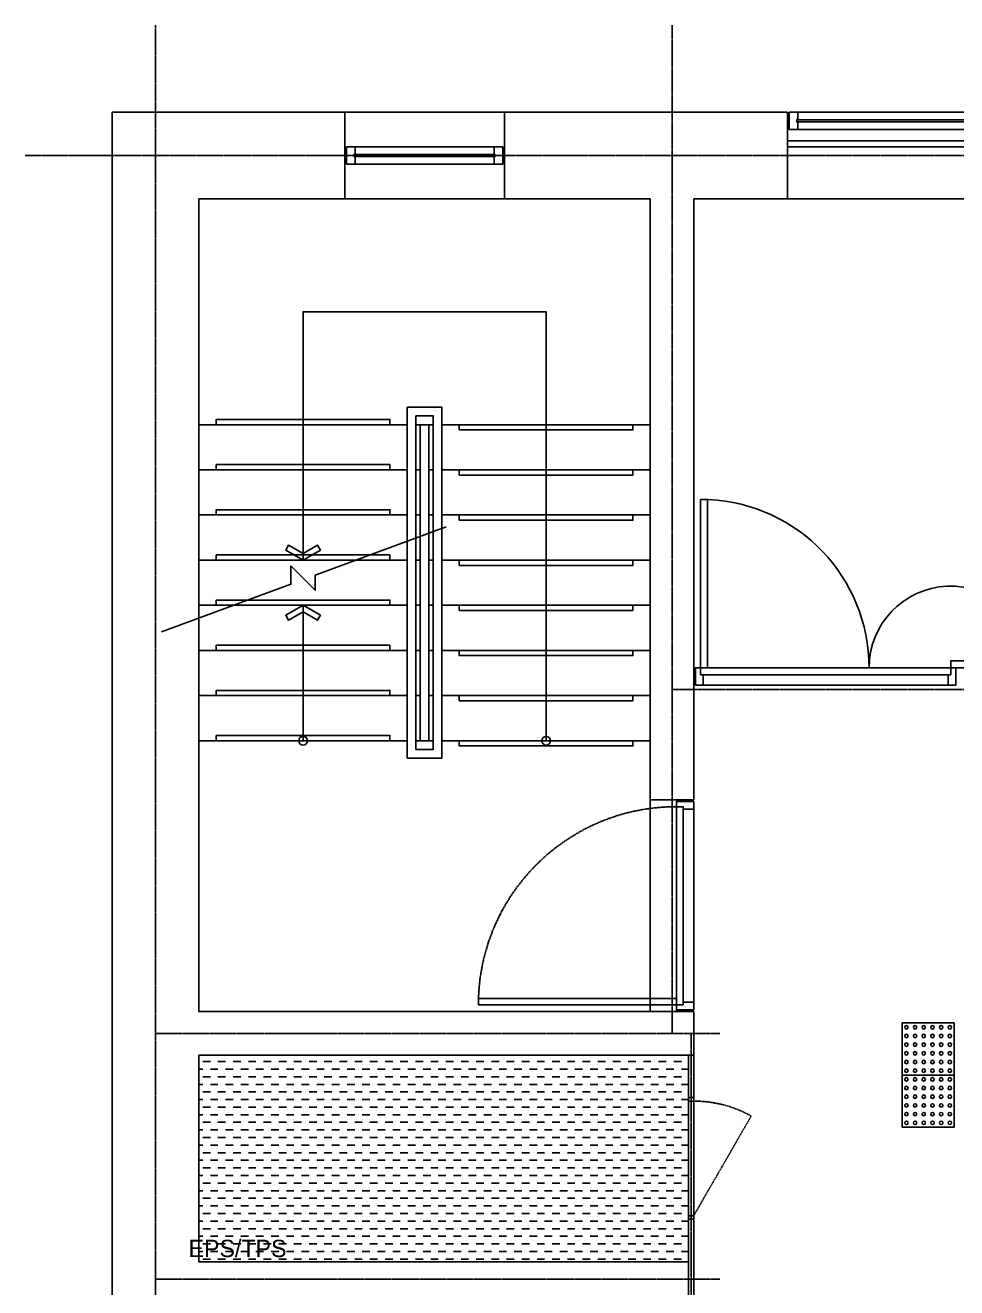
# Model space of a CAD drawing. Header units: millimetres. Extents: x 18456 to 179493, y -203649 to 469211.
# Drawn here: x 109865 to 115230, y -175089 to -167819 of the extents above; entities that cross this region are included whole.
import ezdxf

# ---------------------------------------------------------------- set-up
doc = ezdxf.new("R2010")
doc.units = ezdxf.units.MM
for name, pattern in [('X-평면도(기본형)$0$CEN', [52.5, 50, -1, 0.5, -1]), ('X-평면도(기본형)$0$DDOT', [14, 12, -1, 0, -1]), ('X-평면도(기본형)$0$HID', [2.8, 1.8, -1])]:
    doc.linetypes.add(name, pattern=pattern)
for name, color, linetype, true_color in [('X-평면도(기본형)$0$40HAT', 9, 'Continuous', 0x808080), ('X-평면도(기본형)$0$4ELE', 4, 'Continuous', 0x00ffff), ('X-평면도(기본형)$0$A-DOOR', 4, 'Continuous', 0x00ffff), ('X-평면도(기본형)$0$CEN', 1, 'X-평면도(기본형)$0$CEN', 0xff0000), ('X-평면도(기본형)$0$DEFPOINTS-1', 7, 'Continuous', 0x262f4c), ('X-평면도(기본형)$0$DEFTXT', 7, 'Continuous', 0x7fdfff), ('X-평면도(기본형)$0$DOOR', 4, 'Continuous', 0x00ffff), ('X-평면도(기본형)$0$NON', 6, 'Continuous', 0xff00ff), ('X-평면도(기본형)$0$S4ELE', 4, 'Continuous', 0x00ffff), ('X-평면도(기본형)$0$STA', 4, 'Continuous', 0x00ffff), ('X-평면도(기본형)$0$STL', 4, 'Continuous', 0x00ffff), ('X-평면도(기본형)$0$SYM', 7, 'Continuous', 0x000000), ('X-평면도(기본형)$0$TILE', 7, 'Continuous', 0xc0c0c0), ('X-평면도(기본형)$0$W1', 2, 'Continuous', 0xffff00), ('X-평면도(기본형)$0$WID', 4, 'Continuous', 0x00ffff), ('X-평면도(기본형)$0$설비OPEN', 9, 'Continuous', 0x808080)]:
    doc.layers.add(name, color=color, linetype=linetype, true_color=true_color)
doc.styles.add('맑은 고딕 Regular', font='')
doc.styles.get('맑은 고딕 Regular').set_extended_font_data('M+39D80 怨좊뵓')

# ---------------------------------------------------------------- blocks, each defined once
blk = doc.blocks.new('X-평면도(기본형)$0$PSD700_2')
at = {"layer": 'X-평면도(기본형)$0$STL', "color": 5, "linetype": 'X-평면도(기본형)$0$HID', "true_color": 0x0000ff}
blk.add_line((-330, 30), (243.8, 361.3), dxfattribs=at)
for points in [[(-330, 0), (-330, 30), (-350, 30), (-350, 0)], [(-330, 0), (-330, 30), (330, 30), (330, 0)], [(350, 0), (350, 30), (330, 30), (330, 0)]]:
    blk.add_lwpolyline(points, close=True, dxfattribs=at)
blk.add_arc((-350, 30), 680, 0, 29.15738, dxfattribs=at)
blk = doc.blocks.new('X-평면도(기본형)$0$cw1200')
at = {"layer": 'X-평면도(기본형)$0$WID'}
for p, q in [((0, 0), (0, -100)), ((50, 0), (0, 0)), ((50, -41), (50, 0)), ((50, 0), (50, -41)), ((1150, -41), (1150, 0)), ((1150, 0), (1200, 0)), ((1150, 0), (1150, -41)), ((1200, 0), (1200, -100)), ((50, -41), (44.5, -42.8)), ((44.5, -42.8), (44.5, -57.2)), ((50, -59), (44.5, -57.2)), ((46.5, -44), (1153.5, -44)), ((46.5, -44), (46.5, -56)), ((46.5, -56), (1153.5, -56)), ((50, -82), (50, -59)), ((50, -59), (50, -100)), ((1150, -41), (1155.5, -42.8)), ((1150, -59), (1155.5, -57.2)), ((1150, -82), (1150, -59)), ((1150, -59), (1150, -100)), ((1153.5, -44), (1153.5, -56)), ((1153.5, -44), (1153.5, -56)), ((1155.5, -42.8), (1155.5, -57.2)), ((50, -100), (0, -100)), ((1150, -100), (1200, -100))]:
    blk.add_line(p, q, dxfattribs=at)
at = {"layer": 'X-평면도(기본형)$0$WID', "color": 8, "true_color": 0x808080}
for p, q in [((50, 0), (1150, 0)), ((50, -100), (1150, -100))]:
    blk.add_line(p, q, dxfattribs=at)
at = {"layer": 'X-평면도(기본형)$0$WID'}
for points in [[(50, -40.2), (52.7, -41.6), (53.3, -42.6), (53.8, -44)], [(50, -59.8), (52.7, -58.4), (53.3, -57.4), (53.8, -56)], [(1150, -40.2), (1147.3, -41.6), (1146.7, -42.6), (1146.2, -44)], [(1150, -59.8), (1147.3, -58.4), (1146.7, -57.4), (1146.2, -56)]]:
    blk.add_lwpolyline(points, dxfattribs=at)
blk = doc.blocks.new('X-평면도(기본형)$0$CW900')
at = {"layer": 'X-평면도(기본형)$0$WID'}
for p, q in [((0, 0), (0, -100)), ((50, 0), (0, 0)), ((50, -41), (50, 0)), ((50, 0), (50, -41)), ((850, -41), (850, 0)), ((850, 0), (900, 0)), ((850, 0), (850, -41)), ((900, 0), (900, -100)), ((50, -41), (44.5, -42.8)), ((44.5, -42.8), (44.5, -57.2)), ((50, -59), (44.5, -57.2)), ((46.5, -44), (853.5, -44)), ((46.5, -44), (46.5, -56)), ((46.5, -56), (853.5, -56)), ((50, -82), (50, -59)), ((50, -59), (50, -100)), ((850, -41), (855.5, -42.8)), ((850, -59), (855.5, -57.2)), ((850, -82), (850, -59)), ((850, -59), (850, -100)), ((853.5, -44), (853.5, -56)), ((853.5, -44), (853.5, -56)), ((855.5, -42.8), (855.5, -57.2)), ((50, -100), (0, -100)), ((850, -100), (900, -100))]:
    blk.add_line(p, q, dxfattribs=at)
at = {"layer": 'X-평면도(기본형)$0$WID', "color": 8, "true_color": 0x808080}
for p, q in [((50, 0), (850, 0)), ((50, -100), (850, -100))]:
    blk.add_line(p, q, dxfattribs=at)
at = {"layer": 'X-평면도(기본형)$0$WID'}
for points in [[(50, -40.2), (52.7, -41.6), (53.3, -42.6), (53.8, -44)], [(50, -59.8), (52.7, -58.4), (53.3, -57.4), (53.8, -56)], [(850, -40.2), (847.3, -41.6), (846.7, -42.6), (846.2, -44)], [(850, -59.8), (847.3, -58.4), (846.7, -57.4), (846.2, -56)]]:
    blk.add_lwpolyline(points, dxfattribs=at)
blk = doc.blocks.new('X-평면도(기본형)$0$jjbl')
at = {"layer": 'X-평면도(기본형)$0$TILE'}
blk.add_lwpolyline([(300, 300), (300, 0), (0, 0), (0, 300)], close=True, dxfattribs=at)
for centre in [(25, 275), (25, 225), (75, 275), (75, 225), (125, 275), (125, 225), (175, 275), (175, 225), (225, 275), (225, 225), (275, 275), (275, 225), (25, 175), (75, 175), (125, 175), (175, 175), (225, 175), (275, 175), (25, 125), (25, 75), (75, 125), (75, 75), (125, 125), (125, 75), (175, 125), (175, 75), (225, 125), (225, 75), (275, 125), (275, 75), (25, 25), (75, 25), (125, 25), (175, 25), (225, 25), (275, 25)]:
    blk.add_circle(centre, 10, dxfattribs=at)
blk = doc.blocks.new('X-평면도(기본형)$0$evj')
at = {"xscale": -1, "rotation": 180}
for p in [(300, 600), (300, 300)]:
    blk.add_blockref('X-평면도(기본형)$0$jjbl', p, dxfattribs=at)

msp = doc.modelspace()

# ---------------------------------------------------------------- hatches: boundary and pattern name
at = {"layer": 'X-평면도(기본형)$0$설비OPEN'}
h = msp.add_hatch(dxfattribs=at)
h.set_pattern_fill('DASH', color=256, scale=350, style=0, pattern_type=2)
h.set_pattern_definition([(0, (-337462.93, -322449.154), (43.75, 43.75), [43.75, -43.75])])
h.paths.add_polyline_path([(113684.6, -174939.2), (110864.6, -174939.2), (110864.6, -173749.2), (113684.6, -173749.2)], flags=0)

# ---------------------------------------------------------------- linework, layer by layer
at = {"layer": 'X-평면도(기본형)$0$4ELE'}
msp.add_line((114254.6, -168819.2), (115474.6, -168819.2), dxfattribs=at)
at = {"layer": 'X-평면도(기본형)$0$A-DOOR', "color": 8, "true_color": 0x808080}
for p, q in [((113754.6, -171519.2), (115194.6, -171519.2)), ((113769.6, -171559.2), (115179.6, -171559.2)), ((113769.6, -171619.2), (115179.6, -171619.2))]:
    msp.add_line(p, q, dxfattribs=at)
at = {"layer": 'X-평면도(기본형)$0$A-DOOR'}
for points in [[(113754.6, -170549.2), (113754.6, -171519.2), (113794.6, -171519.2), (113794.6, -170549.2)], [(115664.6, -171519.2), (115194.6, -171519.2), (115194.6, -171479.2), (115664.6, -171479.2)], [(113769.6, -171619.2), (113724.6, -171619.2), (113724.6, -171519.2), (113754.6, -171519.2), (113754.6, -171559.2), (113769.6, -171559.2)], [(115179.6, -171619.2), (115224.6, -171619.2), (115224.6, -171519.2), (115194.6, -171519.2), (115194.6, -171559.2), (115179.6, -171559.2)]]:
    msp.add_lwpolyline(points, close=True, dxfattribs=at)
at = {"layer": 'X-평면도(기본형)$0$A-DOOR', "color": 8, "true_color": 0x808080}
for centre, radius, start, end in [((113754.6, -171519.2), 970, 0, 87.36478), ((115194.6, -171519.2), 470, 4.88214, 180)]:
    msp.add_arc(centre, radius, start, end, dxfattribs=at)
at = {"layer": 'X-평면도(기본형)$0$CEN'}
for p, q in [((110614.6, -176814.2), (110614.6, -167819.2)), ((113589.6, -173624.2), (113589.6, -167819.2)), ((119564.6, -168569.2), (109864.6, -168569.2)), ((119564.6, -171644.2), (113589.6, -171644.2)), ((113864.6, -173624.2), (110614.6, -173624.2)), ((113699.6, -176969.2), (113699.6, -173624.2)), ((113864.6, -175039.2), (110614.6, -175039.2))]:
    msp.add_line(p, q, dxfattribs=at)
at = {"layer": 'X-평면도(기본형)$0$DEFPOINTS-1'}
msp.add_lwpolyline([(113464.6, -173499.2), (110864.6, -173499.2), (110864.6, -168819.2), (113464.6, -168819.2)], close=True, dxfattribs=at)
at = {"layer": 'X-평면도(기본형)$0$DOOR', "color": 8, "true_color": 0x808080}
for p, q in [((113614.6, -173459.2), (113614.6, -172319.2)), ((113654.6, -172334.2), (113654.6, -173444.2)), ((113714.6, -172334.2), (113714.6, -173444.2))]:
    msp.add_line(p, q, dxfattribs=at)
at = {"layer": 'X-평면도(기본형)$0$DOOR'}
for points in [[(113714.6, -172334.2), (113714.6, -172289.2), (113614.6, -172289.2), (113614.6, -172319.2), (113654.6, -172319.2), (113654.6, -172334.2)], [(112474.6, -173424.2), (112474.6, -173459.2), (113614.6, -173459.2), (113614.6, -173424.2)], [(113714.6, -173444.2), (113714.6, -173489.2), (113614.6, -173489.2), (113614.6, -173459.2), (113654.6, -173459.2), (113654.6, -173444.2)]]:
    msp.add_lwpolyline(points, close=True, dxfattribs=at)
at = {"layer": 'X-평면도(기본형)$0$DOOR', "color": 8, "linetype": 'X-평면도(기본형)$0$DDOT', "true_color": 0x808080}
msp.add_arc((113614.6, -173459.2), 1140, 90, 178.10781, dxfattribs=at)
at = {"layer": 'X-평면도(기본형)$0$NON'}
for p, q in [((114254.6, -168484.2), (115474.6, -168484.2)), ((114254.6, -168519.2), (115474.6, -168519.2))]:
    msp.add_line(p, q, dxfattribs=at)
for points in [[(112064.6, -172039.2), (112064.6, -170019.2), (112264.6, -170019.2), (112264.6, -172039.2)], [(112114.6, -170069.2), (112114.6, -171989.2), (112214.6, -171989.2), (112214.6, -170069.2)]]:
    msp.add_lwpolyline(points, close=True, dxfattribs=at)
at = {"layer": 'X-평면도(기본형)$0$NON', "color": 8, "true_color": 0x808080}
for points in [[(110964.6, -170119.2), (110964.6, -170089.2), (111964.6, -170089.2), (111964.6, -170119.2)], [(113364.6, -170119.2), (113364.6, -170149.2), (112364.6, -170149.2), (112364.6, -170119.2)], [(110964.6, -170379.2), (110964.6, -170349.2), (111964.6, -170349.2), (111964.6, -170379.2)], [(113364.6, -170379.2), (113364.6, -170409.2), (112364.6, -170409.2), (112364.6, -170379.2)], [(110964.6, -170639.2), (110964.6, -170609.2), (111964.6, -170609.2), (111964.6, -170639.2)], [(113364.6, -170639.2), (113364.6, -170669.2), (112364.6, -170669.2), (112364.6, -170639.2)], [(110964.6, -170899.2), (110964.6, -170869.2), (111964.6, -170869.2), (111964.6, -170899.2)], [(113364.6, -170899.2), (113364.6, -170929.2), (112364.6, -170929.2), (112364.6, -170899.2)], [(110964.6, -171159.2), (110964.6, -171129.2), (111964.6, -171129.2), (111964.6, -171159.2)], [(113364.6, -171159.2), (113364.6, -171189.2), (112364.6, -171189.2), (112364.6, -171159.2)], [(110964.6, -171419.2), (110964.6, -171389.2), (111964.6, -171389.2), (111964.6, -171419.2)], [(113364.6, -171419.2), (113364.6, -171449.2), (112364.6, -171449.2), (112364.6, -171419.2)], [(110964.6, -171679.2), (110964.6, -171649.2), (111964.6, -171649.2), (111964.6, -171679.2)], [(113364.6, -171679.2), (113364.6, -171709.2), (112364.6, -171709.2), (112364.6, -171679.2)], [(110964.6, -171939.2), (110964.6, -171909.2), (111964.6, -171909.2), (111964.6, -171939.2)], [(113364.6, -171939.2), (113364.6, -171969.2), (112364.6, -171969.2), (112364.6, -171939.2)]]:
    msp.add_lwpolyline(points, dxfattribs=at)
at = {"layer": 'X-평면도(기본형)$0$S4ELE'}
for p, q in [((112624.6, -168319.2), (111704.6, -168319.2)), ((111704.6, -168819.2), (112624.6, -168819.2))]:
    msp.add_line(p, q, dxfattribs=at)
at = {"layer": 'X-평면도(기본형)$0$STA'}
for p, q in [((110864.6, -170119.2), (112064.6, -170119.2)), ((112114.6, -170119.2), (112139.6, -170119.2)), ((112114.6, -170119.2), (112214.6, -170119.2)), ((112139.6, -170119.2), (112139.6, -171939.2)), ((112189.6, -170119.2), (112189.6, -171939.2)), ((112189.6, -170119.2), (112214.6, -170119.2)), ((112264.6, -170119.2), (113464.6, -170119.2)), ((110864.6, -170379.2), (112064.6, -170379.2)), ((112114.6, -170379.2), (112139.6, -170379.2)), ((112189.6, -170379.2), (112214.6, -170379.2)), ((112264.6, -170379.2), (113464.6, -170379.2)), ((110864.6, -170639.2), (112064.6, -170639.2)), ((112114.6, -170639.2), (112139.6, -170639.2)), ((112189.6, -170639.2), (112214.6, -170639.2)), ((112264.6, -170639.2), (113464.6, -170639.2)), ((110864.6, -170899.2), (112064.6, -170899.2)), ((112114.6, -170899.2), (112139.6, -170899.2)), ((112189.6, -170899.2), (112214.6, -170899.2)), ((112264.6, -170899.2), (113464.6, -170899.2)), ((110864.6, -171159.2), (112064.6, -171159.2)), ((112114.6, -171159.2), (112139.6, -171159.2)), ((112189.6, -171159.2), (112214.6, -171159.2)), ((112264.6, -171159.2), (113464.6, -171159.2)), ((110864.6, -171419.2), (112064.6, -171419.2)), ((112114.6, -171419.2), (112139.6, -171419.2)), ((112189.6, -171419.2), (112214.6, -171419.2)), ((112264.6, -171419.2), (113464.6, -171419.2)), ((110864.6, -171679.2), (112064.6, -171679.2)), ((112114.6, -171679.2), (112139.6, -171679.2)), ((112189.6, -171679.2), (112214.6, -171679.2)), ((112264.6, -171679.2), (113464.6, -171679.2)), ((110864.6, -171939.2), (112064.6, -171939.2)), ((112114.6, -171939.2), (112214.6, -171939.2)), ((112264.6, -171939.2), (113464.6, -171939.2))]:
    msp.add_line(p, q, dxfattribs=at)
at = {"layer": 'X-평면도(기본형)$0$STL'}
for p, q in [((113684.6, -176789.2), (113684.6, -173749.2)), ((113714.6, -176819.2), (113714.6, -173749.2))]:
    msp.add_line(p, q, dxfattribs=at)
at = {"layer": 'X-평면도(기본형)$0$SYM'}
for points in [[(111464.6, -170899.2), (111464.6, -169469.2), (112864.6, -169469.2), (112864.6, -171939.2)], [(112289.6, -170708.2), (111534.6, -170986.2), (111534.6, -171072.9), (111394.6, -170932.9), (111394.6, -171037.7), (110649.6, -171312)], [(111464.6, -171159.2), (111464.6, -171939.2)]]:
    msp.add_lwpolyline(points, dxfattribs=at)
for points in [[(111464.6, -170861.9), (111380.7, -170813.5), (111364.6, -170841.4), (111464.6, -170899.2), (111564.6, -170841.4), (111548.4, -170813.5)], [(111464.6, -171196.4), (111380.7, -171244.8), (111364.6, -171216.9), (111464.6, -171159.2), (111564.6, -171216.9), (111548.4, -171244.8)]]:
    msp.add_lwpolyline(points, close=True, dxfattribs=at)
for centre in [(111464.6, -171939.2), (112864.6, -171939.2)]:
    msp.add_circle(centre, 25, dxfattribs=at)
at = {"layer": 'X-평면도(기본형)$0$W1'}
for p, q in [((110364.6, -176814.2), (110364.6, -168319.2)), ((111704.6, -168319.2), (110364.6, -168319.2)), ((111704.6, -168319.2), (111704.6, -168819.2)), ((114254.6, -168319.2), (112624.6, -168319.2)), ((112624.6, -168319.2), (112624.6, -168819.2)), ((114254.6, -168819.2), (114254.6, -168319.2)), ((110864.6, -173499.2), (110864.6, -168819.2)), ((111704.6, -168819.2), (110864.6, -168819.2)), ((113464.6, -168819.2), (112624.6, -168819.2)), ((113464.6, -172279.2), (113464.6, -168819.2)), ((113714.6, -172279.2), (113714.6, -168819.2)), ((114254.6, -168819.2), (113714.6, -168819.2)), ((113464.6, -172279.2), (113714.6, -172279.2)), ((113714.6, -173499.2), (110864.6, -173499.2)), ((113714.6, -173749.2), (113714.6, -173499.2)), ((113714.6, -173749.2), (110864.6, -173749.2)), ((110864.6, -174939.2), (110864.6, -173749.2)), ((110864.6, -174939.2), (113684.6, -174939.2)), ((113684.6, -174939.2), (113684.6, -175139.2))]:
    msp.add_line(p, q, dxfattribs=at)
at = {"layer": 'X-평면도(기본형)$0$설비OPEN'}
msp.add_lwpolyline([(113684.6, -174939.2), (110864.6, -174939.2), (110864.6, -173749.2), (113684.6, -173749.2)], close=True, dxfattribs=at)

# ---------------------------------------------------------------- block references
msp.add_blockref('X-평면도(기본형)$0$cw1200', (114264.6, -168319.2))
at = {"xscale": -1}
msp.add_blockref('X-평면도(기본형)$0$CW900', (112614.6, -168519.2), dxfattribs=at)
at = {"layer": 'X-평면도(기본형)$0$40HAT', "xscale": -1}
msp.add_blockref('X-평면도(기본형)$0$evj', (115514.6, -174164.2), dxfattribs=at)
at = {"layer": 'X-평면도(기본형)$0$A-DOOR', "xscale": -1, "rotation": 270}
msp.add_blockref('X-평면도(기본형)$0$PSD700_2', (113684.6, -174344.2), dxfattribs=at)

# ---------------------------------------------------------------- texts
at = {"layer": 'X-평면도(기본형)$0$DEFTXT', "insert": (111369.5, -174914.2), "char_height": 100, "width": 1195.652, "attachment_point": 9, "style": '맑은 고딕 Regular'}
msp.add_mtext('EPS/TPS', dxfattribs=at)

doc.saveas('drawing.dxf')
